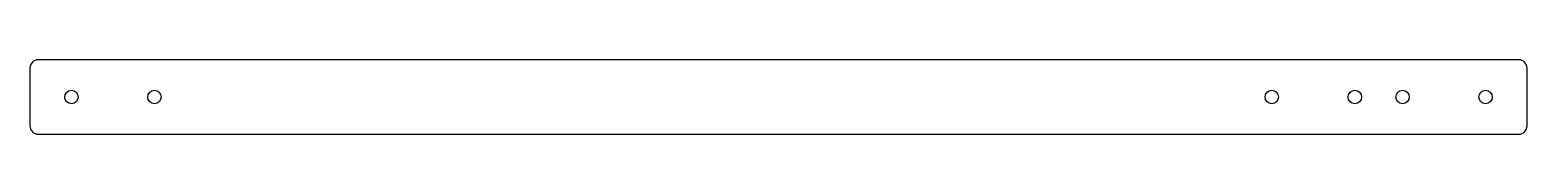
# Model space of a CAD drawing. Header units: millimetres. Extents: x -180 to 180, y -9 to 9.
import ezdxf

# ---------------------------------------------------------------- set-up
doc = ezdxf.new("R2010")
doc.units = ezdxf.units.MM

msp = doc.modelspace()

# ---------------------------------------------------------------- linework, layer by layer
msp.add_lwpolyline([(178.35, -9, 0.414214), (180.35, -7), (180.35, 7, 0.414214), (178.35, 9), (-178.35, 9, 0.414214), (-180.35, 7), (-180.35, -7, 0.414214), (-178.35, -9)], format="xyb", close=True)
for centre in [(-170.35, 0), (-150.35, 0), (118.85, 0), (138.85, 0), (150.35, 0), (170.35, 0)]:
    msp.add_circle(centre, 1.62)

doc.saveas('drawing.dxf')
